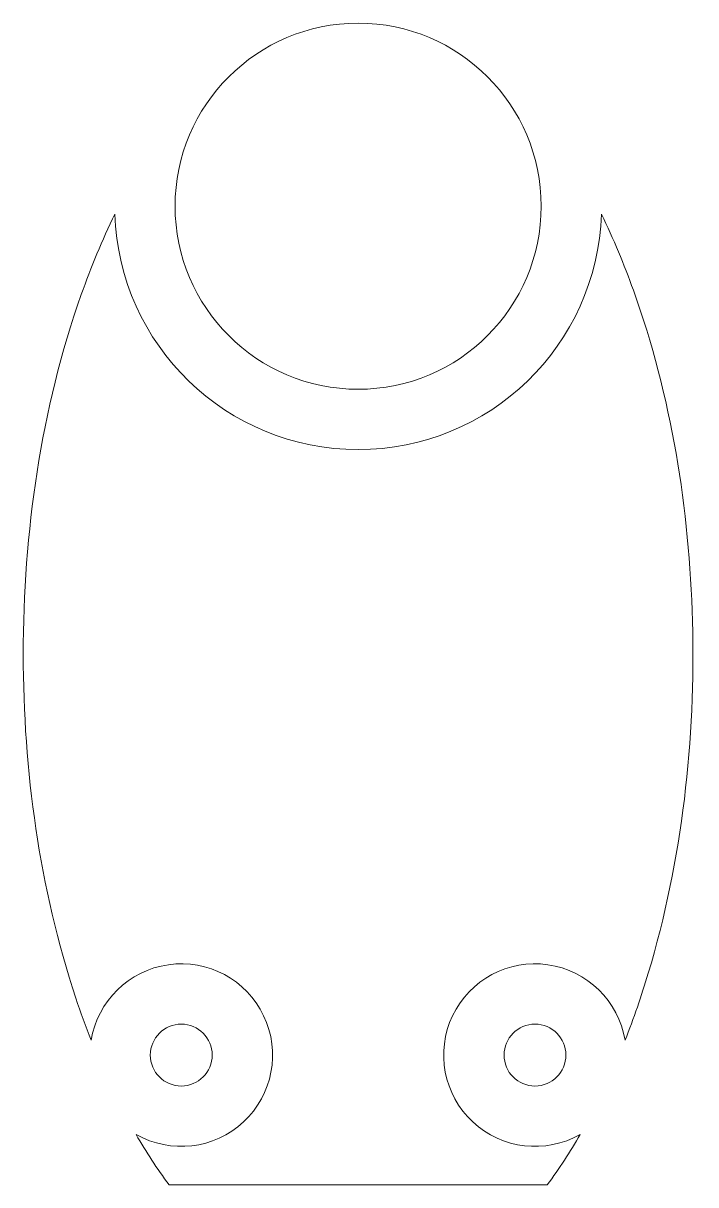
# Model space of a CAD drawing. Header units: inches. Extents: x -0.71 to 0.72, y -1.12 to 1.34.
import ezdxf

# ---------------------------------------------------------------- set-up
doc = ezdxf.new("R2010")
doc.units = ezdxf.units.IN
doc.header["$MEASUREMENT"] = 0

msp = doc.modelspace()

# ---------------------------------------------------------------- linework, layer by layer
at = {"color": 7, "linetype": 'Continuous', "lineweight": 15}
msp.add_line((-0.401, -1.125), (0.401, -1.125), dxfattribs=at)
for centre, radius in [((0, 0.95), 0.3881), ((-0.375, -0.85), 0.0656), ((0.375, -0.85), 0.0656)]:
    msp.add_circle(centre, radius, dxfattribs=at)
for centre, radius, start, end in [((0, 0.95), 0.5161, 181.8464, 358.1536), ((-0.375, -0.85), 0.1936, 240.3567, 170.6932), ((0.375, -0.85), 0.1936, 9.3068, 299.6433)]:
    msp.add_arc(centre, radius, start, end, dxfattribs=at)
for points, knots in [([(-0.5159, 0.9334), (-0.5428, 0.878), (-0.5663, 0.8209), (-0.5869, 0.7629), (-0.6729, 0.5198), (-0.7101, 0.2571), (-0.71, -0.0007), (-0.7099, -0.2463), (-0.6759, -0.4959), (-0.5985, -0.729), (-0.5885, -0.7592), (-0.5777, -0.7891), (-0.5661, -0.8187)], [0.09018904, 0.09018904, 0.09018904, 0.09018904, 0.09482923, 0.09482923, 0.09482923, 0.11452199, 0.11452199, 0.11452199, 0.13325411, 0.13325411, 0.13325411, 0.13565336, 0.13565336, 0.13565336, 0.13565336]), ([(0.5661, -0.8187), (0.5844, -0.7721), (0.6006, -0.7246), (0.6151, -0.6766), (0.6873, -0.4363), (0.7159, -0.1806), (0.709, 0.0702), (0.7025, 0.3076), (0.6641, 0.5482), (0.5837, 0.7717), (0.5639, 0.8267), (0.5415, 0.8808), (0.5159, 0.9334)], [0.00882764, 0.00882764, 0.00882764, 0.00882764, 0.01262029, 0.01262029, 0.01262029, 0.03177962, 0.03177962, 0.03177962, 0.04991062, 0.04991062, 0.04991062, 0.05433383, 0.05433383, 0.05433383, 0.05433383])]:
    msp.add_open_spline(points, degree=3, knots=knots, dxfattribs=at)
for points in [[(-0.4708, -1.0183), (-0.4495, -1.0551), (-0.4263, -1.0909), (-0.401, -1.125)], [(0.401, -1.125), (0.4263, -1.0909), (0.4495, -1.0551), (0.4708, -1.0183)]]:
    msp.add_open_spline(points, degree=3, dxfattribs=at)

doc.saveas('drawing.dxf')
